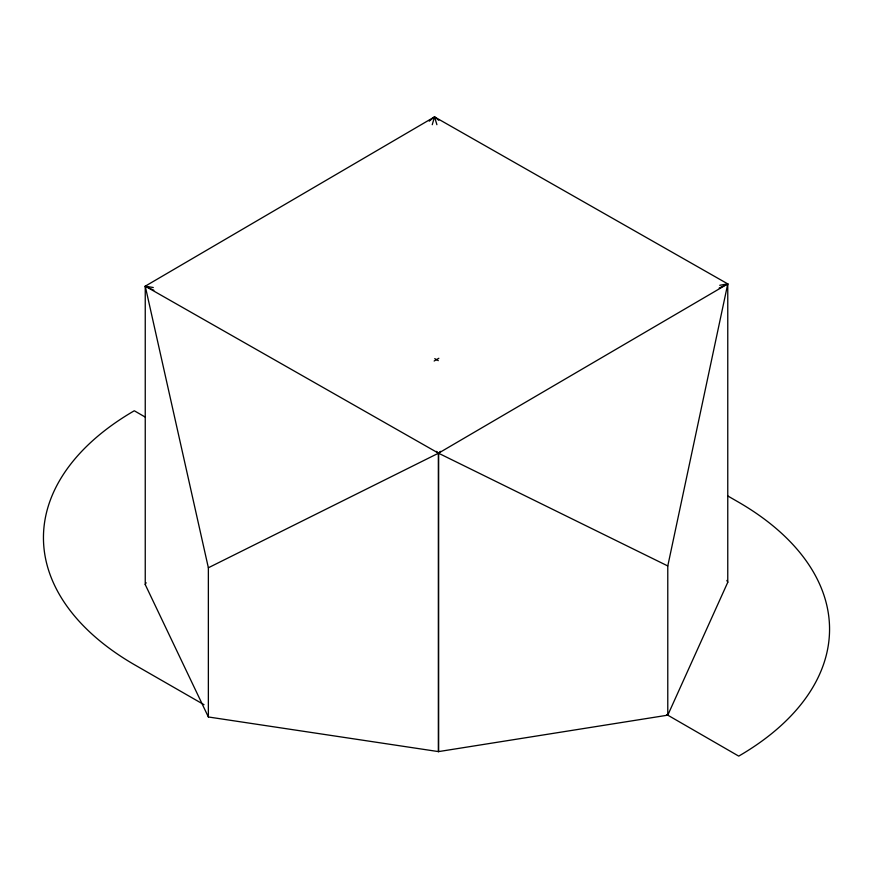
<?xml version="1.0" encoding="UTF-8"?>
<svg xmlns="http://www.w3.org/2000/svg" width="873" height="873" viewBox="0 0 873 873"><rect width="100%" height="100%" fill="white"/><g stroke="black" fill="none" stroke-linecap="round" stroke-linejoin="round"><path stroke-width="1.31" d="M667.78 715.162L667.78 565.955L727.766 283.889L434.514 116.884L145.245 286.18L145.245 584.594L208.363 716.973L438.497 751.609L667.78 715.162L727.766 582.302L727.766 283.889L719.734 285.285M432.255 124.708L434.514 116.884L438.781 120.288M145.245 584.594L146.097 582.706M440.429 451.319L438.497 453.196L208.363 567.766L208.363 716.973M429.232 121.161L434.514 116.884L436.904 124.686M434.154 361.018L438.857 358.268M719.188 288.046L727.766 283.889L438.497 453.196L438.497 751.609L438.497 453.196L436.489 451.363M153.288 287.523L145.245 286.18L208.363 567.766M153.855 290.273L145.245 286.18L438.497 453.196L667.78 565.955M434.732 358.628L438.279 360.647M204.02 704.697L135.184 665.139A311.454 179.816 0 0 1 134.289 410.768L144.907 416.901M727.787 495.962L738.329 502.04A311.454 179.816 0 0 1 738.722 756.116L666.776 714.583M726.871 580.414L727.766 582.302"/></g></svg>
